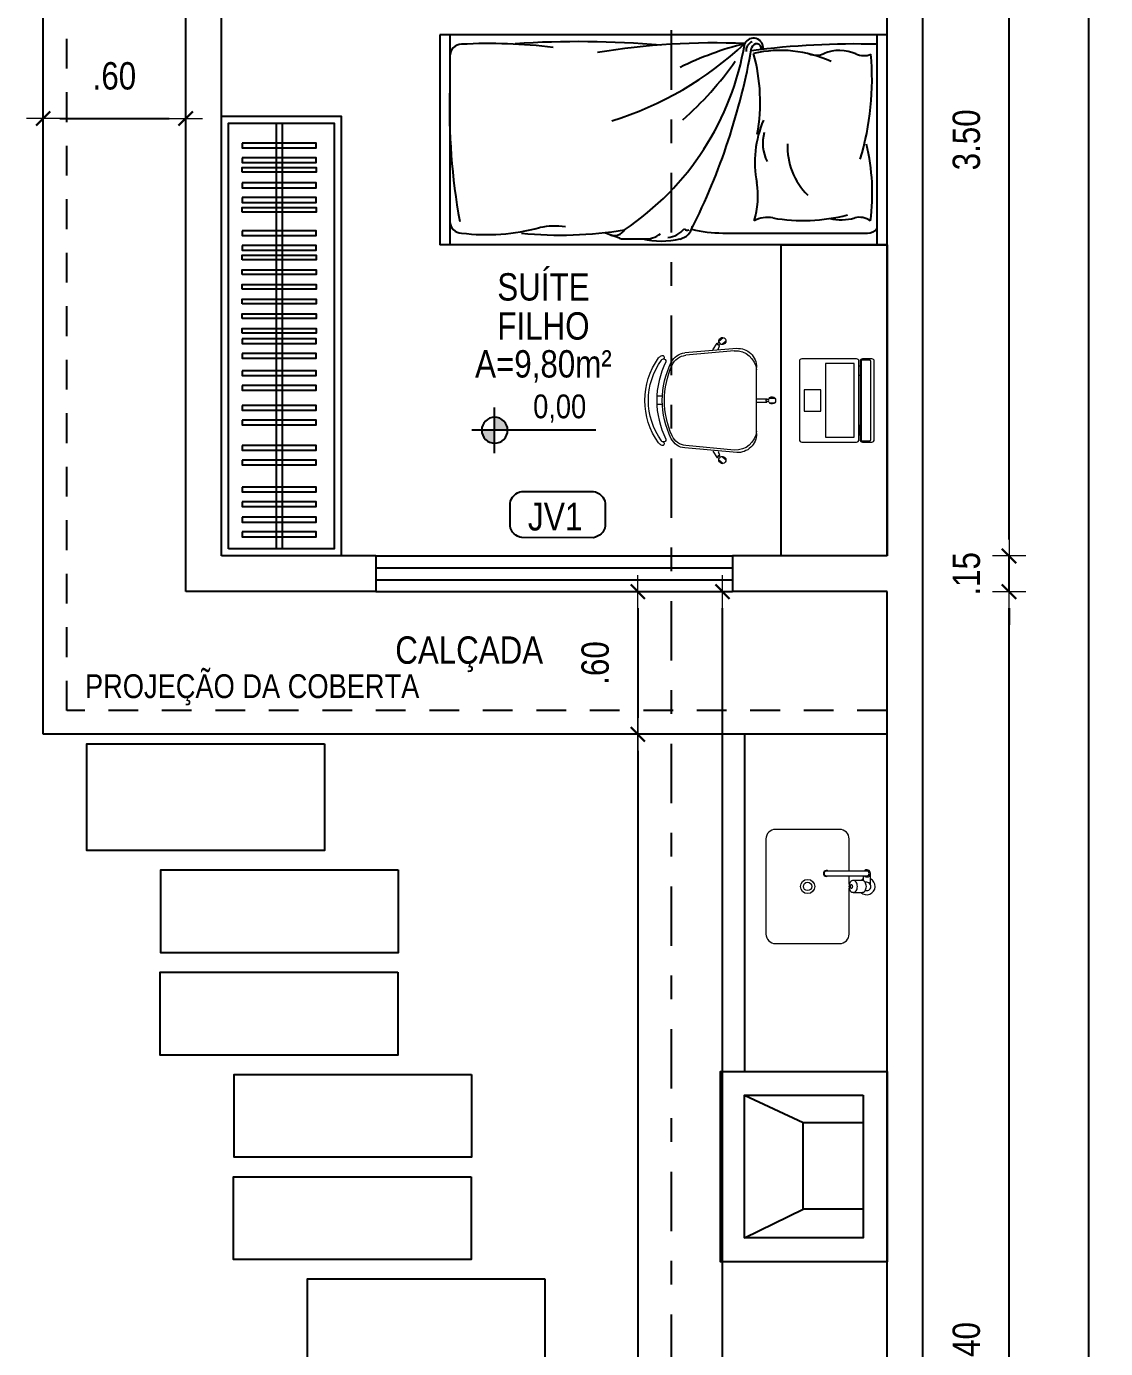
# Model space of a CAD drawing. Extents: x -415 to -176, y -135 to 749.
# Drawn here: x -393.63 to -389.09, y 723.9 to 729.46 of the extents above; entities that cross this region are included whole.
import ezdxf
from ezdxf.enums import TextEntityAlignment as Align

# ---------------------------------------------------------------- set-up
doc = ezdxf.new("R2010")
doc.units = 0
doc.header["$MEASUREMENT"] = 0
doc.header["$PDSIZE"] = -5
for name, pattern in [('CONTINU', [0]), ('DASHDOT2', [0.5, 0.25, -0.125, 0, -0.125]), ('HIDDEN2', [0.1875, 0.125, -0.0625])]:
    doc.linetypes.add(name, pattern=pattern)
doc.layers.get('0').update_dxf_attribs({"linetype": 'CONTINUOUS'})
doc.layers.get('Defpoints').update_dxf_attribs({"linetype": 'CONTINUOUS'})
for name, color, linetype in [('003', 3, 'CONTINUOUS'), ('AR-ALV', 5, 'CONTINUOUS'), ('ARREDI_attrezzature', 175, 'CONTINUOUS'), ('COTA', 7, 'CONTINUOUS'), ('DIVERSOS', 1, 'CONTINUOUS'), ('E-txt-g', 3, 'CONTINUOUS'), ('Layer1', 7, 'CONTINUOUS'), ('LAYER7', 4, 'CONTINUOUS'), ('TEXTO3', 4, 'CONTINUOUS')]:
    doc.layers.add(name, color=color, linetype=linetype)
for name, color, linetype, lineweight in [('E-Lay-9', 9, 'CONTINUOUS', 9), ('E-Pen-C', 4, 'CONTINUOUS', 15), ('E-Pen-G', 3, 'CONTINUOUS', 30), ('E-Txt-W', 7, 'CONTINUOUS', 20)]:
    doc.layers.add(name, color=color, linetype=linetype, lineweight=lineweight)
doc.styles.add('F2', font='swissc.ttf')
doc.styles.add('REG60', font='romans.shx', dxfattribs={"width": 0.8, "height": 0.15})
doc.styles.add('REG80', font='romans.shx', dxfattribs={"width": 0.8, "height": 0.2})
doc.dimstyles.new('DIMENSION-1', dxfattribs={"dimtxt": 0.11, "dimasz": 0.07, "dimexe": 1, "dimexo": 0, "dimgap": 0.12, "dimtad": 1, "dimzin": 7, "dimdsep": 46, "dimtxsty": 'F2', "dimblk1": 'TRACO', "dimblk2": 'TRACO', "dimsah": 1, "dimcen": 1, "dimse1": 1, "dimse2": 1, "dimclrd": 256, "dimclre": 256, "dimclrt": 6, "dimadec": 0, "dimazin": 0, "dimtfac": 1, "dimtix": 1, "dimtmove": 2, "dimatfit": 3, "dimldrblk": 'TRACO', "dimfxl": 1, "dimtolj": 1, "dimtzin": 0, "dimarcsym": 0})

# ---------------------------------------------------------------- blocks, each defined once
blk = doc.blocks.new('TRACO')
at = {"layer": 'E-Pen-C'}
for p, q in [((0, 1), (0, -1)), ((-1, 0), (1, 0))]:
    blk.add_line(p, q, dxfattribs=at)
at = {"layer": 'E-Pen-G'}
blk.add_line((-0.424, -0.424), (0.424, 0.424), dxfattribs=at)
blk = doc.blocks.new('*D285')
at = {"color": 4, "lineweight": -2}
blk.add_line((-389.498, 720.7571), (-389.498, 727.0171), dxfattribs=at)
at = {"layer": 'Defpoints', "color": 0, "linetype": 'Continuous'}
for p in [(-390.0112, 727.0871), (-389.498, 727.0871), (-390.0112, 720.6871)]:
    blk.add_point(p, dxfattribs=at)
at = {"color": 4, "linetype": 'Continuous', "lineweight": -2, "xscale": 0.07, "yscale": 0.07, "zscale": 0.07}
for p, rotation in [((-389.498, 727.0871), 90), ((-389.498, 720.6871), 270)]:
    blk.add_blockref('TRACO', p, dxfattribs=dict(at, rotation=rotation))
at = {"color": 4, "linetype": 'Continuous', "insert": (-389.6771, 723.8871), "char_height": 0.115, "attachment_point": 5, "rotation": 90, "style": 'F2'}
blk.add_mtext('\\A1;6.40', dxfattribs=at)
blk = doc.blocks.new('*D286')
at = {"color": 4, "lineweight": -2}
for p, q in [((-389.498, 727.3071), (-389.498, 727.3771)), ((-389.498, 727.0871), (-389.498, 727.2371)), ((-389.498, 727.0171), (-389.498, 726.9471))]:
    blk.add_line(p, q, dxfattribs=at)
at = {"layer": 'Defpoints', "color": 0, "linetype": 'Continuous'}
for p in [(-390.0112, 727.2371), (-389.498, 727.2371), (-390.0112, 727.0871)]:
    blk.add_point(p, dxfattribs=at)
at = {"color": 4, "linetype": 'Continuous', "lineweight": -2, "xscale": 0.07, "yscale": 0.07, "zscale": 0.07}
for p, rotation in [((-389.498, 727.2371), 270), ((-389.498, 727.0871), 90)]:
    blk.add_blockref('TRACO', p, dxfattribs=dict(at, rotation=rotation))
at = {"color": 4, "linetype": 'Continuous', "insert": (-389.6771, 727.1621), "char_height": 0.115, "attachment_point": 5, "rotation": 90, "style": 'F2'}
blk.add_mtext('\\A1;.15', dxfattribs=at)
blk = doc.blocks.new('*D287')
at = {"color": 4, "lineweight": -2}
blk.add_line((-389.498, 727.3071), (-389.498, 730.6671), dxfattribs=at)
at = {"layer": 'Defpoints', "color": 0, "linetype": 'Continuous'}
for p in [(-390.0112, 730.7371), (-389.498, 730.7371), (-390.0112, 727.2371)]:
    blk.add_point(p, dxfattribs=at)
at = {"color": 4, "linetype": 'Continuous', "lineweight": -2, "xscale": 0.07, "yscale": 0.07, "zscale": 0.07}
for p, rotation in [((-389.498, 730.7371), 90), ((-389.498, 727.2371), 270)]:
    blk.add_blockref('TRACO', p, dxfattribs=dict(at, rotation=rotation))
at = {"color": 4, "linetype": 'Continuous', "insert": (-389.677, 728.9871), "char_height": 0.115, "attachment_point": 5, "rotation": 90, "style": 'F2'}
blk.add_mtext('\\A1;3.50', dxfattribs=at)
blk = doc.blocks.new('*D303')
at = {"color": 4, "lineweight": -2}
blk.add_line((-389.162, 720.2571), (-389.162, 745.1171), dxfattribs=at)
at = {"layer": 'Defpoints', "color": 0, "linetype": 'Continuous'}
for p in [(-389.8612, 745.1871), (-389.162, 745.1871), (-389.8612, 720.1871)]:
    blk.add_point(p, dxfattribs=at)
at = {"color": 4, "linetype": 'Continuous', "lineweight": -2, "xscale": 0.07, "yscale": 0.07, "zscale": 0.07}
for p, rotation in [((-389.162, 745.1871), 90), ((-389.162, 720.1871), 270)]:
    blk.add_blockref('TRACO', p, dxfattribs=dict(at, rotation=rotation))
at = {"color": 4, "linetype": 'Continuous', "insert": (-389.3411, 732.6871), "char_height": 0.115, "attachment_point": 5, "rotation": 90, "style": 'F2'}
blk.add_mtext('\\A1;25.00', dxfattribs=at)
blk = doc.blocks.new('Cadeira')
at = {"layer": 'E-Lay-9', "color": 8}
for p, q in [((-0.0093, 0.0535), (-0.0093, 0.0769)), ((0.0096, 0.0535), (0.0096, 0.0769)), ((-0.1393, 0), (0.1393, 0)), ((-0.0075, 0), (-0.0075, 0.0425)), ((-0.0075, 0.0425), (-0.0056, 0.0425)), ((0.0056, 0.0425), (0.0075, 0.0425)), ((0.0075, 0), (0.0075, 0.0425)), ((-0.2192, -0.0836), (-0.1996, -0.3023)), ((-0.2087, -0.0936), (-0.1898, -0.2982)), ((0.2087, -0.0936), (0.1898, -0.2982)), ((0.2192, -0.0836), (0.1996, -0.3023)), ((-0.25, -0.1588), (-0.265, -0.1409)), ((-0.2355, -0.1467), (-0.2505, -0.1288)), ((-0.2398, -0.1647), (-0.2413, -0.1659)), ((-0.2133, -0.1847), (-0.2413, -0.1659)), ((-0.2298, -0.1563), (-0.2313, -0.1575)), ((-0.2144, -0.1618), (-0.2298, -0.1563)), ((0.2133, -0.1847), (0.2413, -0.1659)), ((0.2144, -0.1618), (0.2298, -0.1563)), ((0.2298, -0.1563), (0.2313, -0.1575)), ((0.2355, -0.1467), (0.2505, -0.1288)), ((0.2398, -0.1647), (0.2413, -0.1659)), ((0.25, -0.1588), (0.265, -0.1409)), ((-0.0175, -0.3961), (-0.0175, -0.4196)), ((0.0175, -0.3961), (0.0175, -0.4196))]:
    blk.add_line(p, q, dxfattribs=at)
blk.add_lwpolyline([(0.1631, -0.3812, -0.237888), (-0.1631, -0.3812, 0.605717), (-0.1738, -0.3953, 0.122717), (-0.17, -0.4, 0.323529), (0.17, -0.4, 0.122717), (0.1738, -0.3953, 0.605717)], format="xyb", close=True, dxfattribs=at)
for centre in [(0, 0.0466), (-0.2382, -0.1579), (0.2382, -0.1579)]:
    blk.add_circle(centre, 0.005, dxfattribs=at)
for centre, radius, start, end in [((0.0001, 0.0652), 0.015, 281.6334, 257.4537), ((-0.1393, -0.08), 0.08, 90, 182.5692), ((0, 0.0475), 0.0075, 221.8103, 318.1897), ((0.1393, -0.08), 0.08, 357.4308, 90), ((-0.1202, -0.0886), 0.0887, 95.5925, 183.2522), ((0.1202, -0.0886), 0.0887, 356.7478, 84.4075), ((-0.2502, -0.1438), 0.015, 322.5463, 298.3666), ((-0.2388, -0.1573), 0.0075, 261.8103, 358.1897), ((0.2388, -0.1573), 0.0075, 181.8103, 278.1897), ((0.2502, -0.1438), 0.015, 241.6334, 217.4537), ((-0.1299, -0.296), 0.07, 185.1212, 243.6047), ((-0.1201, -0.2918), 0.07, 185.2999, 245.7361), ((0.1201, -0.2918), 0.07, 294.2639, 354.7001), ((0.1299, -0.296), 0.07, 296.3953, 354.8788), ((-0.1819, -0.3961), 0.00782, 29.8109, 225.3255), ((0, -0.0343), 0.3622, 243.6047, 296.3953), ((0, -0.0254), 0.3622, 245.7361, 294.2639), ((0.1819, -0.3961), 0.00782, 314.6745, 150.1891), ((-0.1625, -0.39), 0.0275, 205.1455, 233.4571), ((0, -0.1648), 0.3052, 234.1238, 305.8762), ((-0.1625, -0.39), 0.0125, 205.1455, 233.1301), ((0.1625, -0.39), 0.0275, 306.5429, 334.8545)]:
    blk.add_arc(centre, radius, start, end, dxfattribs=at)
blk = doc.blocks.new('Notebook')
at = {"layer": 'E-Lay-9', "color": 8}
for p, q in [((-0.175, 0.305), (-0.175, 0.3)), ((-0.175, 0.3), (-0.175, 0.265)), ((0.165, 0.315), (-0.165, 0.315)), ((0.175, 0.3), (0.175, 0.305)), ((0.175, 0.265), (0.175, 0.3)), ((-0.165, 0.255), (0.165, 0.255))]:
    blk.add_line(p, q, dxfattribs=at)
for points in [[(-0.165, 0.26), (0.165, 0.26, 0.414214), (0.17, 0.265), (0.17, 0.295, 0.414214), (0.165, 0.3), (-0.165, 0.3, 0.414214), (-0.17, 0.295), (-0.17, 0.265, 0.414214)], [(-0.165, 0), (0.165, 0, 0.414214), (0.175, 0.01), (0.175, 0.24, 0.414214), (0.165, 0.25), (-0.165, 0.25, 0.414214), (-0.175, 0.24), (-0.175, 0.01, 0.414214)]]:
    blk.add_lwpolyline(points, format="xyb", close=True, dxfattribs=at)
for points in [[(-0.155, 0.11), (0.155, 0.11), (0.155, 0.23), (-0.155, 0.23)], [(-0.105, 0.25), (-0.145, 0.25), (-0.145, 0.255), (-0.105, 0.255)], [(0.105, 0.25), (0.145, 0.25), (0.145, 0.255), (0.105, 0.255)], [(-0.045, 0.02), (0.045, 0.02), (0.045, 0.09), (-0.045, 0.09)]]:
    blk.add_lwpolyline(points, close=True, dxfattribs=at)
for centre, start, end in [((-0.165, 0.305), 90, 180), ((0.165, 0.305), 0, 90), ((-0.165, 0.265), 180, 270), ((0.165, 0.265), 270, 360)]:
    blk.add_arc(centre, 0.01, start, end, dxfattribs=at)
blk = doc.blocks.new('TXT-AMB75')
at = {"layer": 'E-txt-g', "style": 'REG80', "width": 0.8, "flags": 8}
blk.add_attdef('TXT', text='', height=0.2, dxfattribs=at).set_placement((0.0055, 0.2964), align=Align.CENTER)
at = {"layer": 'E-Txt-W', "style": 'REG60', "width": 0.8, "flags": 8}
blk.add_attdef('TXT', text='', height=0.15, dxfattribs=at).set_placement((0.0055, 0.0271), align=Align.CENTER)
blk = doc.blocks.new('NIVEL')
at = {"layer": 'DIVERSOS'}
h = blk.add_hatch(color=7, dxfattribs=at)
h.paths.add_polyline_path([(0, 0.137, 0.414214), (-0.137, 0), (0, 0)])
h.paths.add_polyline_path([(0, 0), (0, -0.137, 0.414214), (0.137, 0)])
at = {"layer": 'DIVERSOS', "color": 7}
for p, q in [((0, 0.242), (0, -0.242)), ((1.067, 0), (-0.242, 0))]:
    blk.add_line(p, q, dxfattribs=at)
blk.add_circle((0, 0), 0.137, dxfattribs=at)
blk = doc.blocks.new('Cuba coz')
at = {"color": 8}
blk.add_line((7.5, -4.5), (7.5, -2.41), dxfattribs=at)
for points in [[(13.41, -6.5), (13.41, -20, 0.414214), (17.41, -24), (44.41, -24, 0.414214), (48.41, -20), (48.41, 20, 0.414214), (44.41, 24), (17.41, 24, 0.414214), (13.41, 20), (13.41, 0.74)], [(6.7, 1.75), (6, 1.75, 0.546464), (4.41, -0.73, -0.10784), (4.5, -1.15), (4.5, -5.5)], [(11.72, 2.5), (7.96, 2.5, 0.133256), (7.32, 2.33, 0.106756), (6.71, 1.77, 0.082828), (6.34, 0.99, 0.071352), (6.19, 0, 0.071352), (6.34, -0.99, 0.082828), (6.71, -1.77, 0.106756), (7.32, -2.33, 0.133256), (7.96, -2.5), (11.72, -2.5)], [(4.41, -0.73, 0.293273), (6, -1.75), (6.7, -1.75)], [(13.41, -1), (13.41, -4.5, 0.414214)]]:
    blk.add_lwpolyline(points, format="xyb", dxfattribs=at)
for points in [[(11.72, -2.5, 0.133256), (12.36, -2.33, 0.106756), (12.97, -1.77, 0.082828), (13.35, -0.99, 0.071352), (13.49, 0, 0.071352), (13.35, 0.99, 0.082828), (12.97, 1.77, 0.106756), (12.36, 2.33, 0.133256), (11.72, 2.5, 0.133256), (11.08, 2.33, 0.106756), (10.47, 1.77, 0.082828), (10.1, 0.99, 0.071352), (9.95, 0, 0.071352), (10.1, -0.99, 0.082828), (10.47, -1.77, 0.106756), (11.08, -2.33, 0.133256)], [(12.47, 0.75, 0.133256), (12.28, 0.7, 0.106756), (12.1, 0.53, 0.082828), (11.98, 0.3, 0.071352), (11.94, 0, 0.071352), (11.98, -0.3, 0.082828), (12.1, -0.53, 0.106756), (12.28, -0.7, 0.133256), (12.47, -0.75, 0.133256), (12.66, -0.7, 0.106756), (12.85, -0.53, 0.082828), (12.96, -0.3, 0.071352), (13, 0, 0.071352), (12.96, 0.3, 0.082828), (12.85, 0.53, 0.106756), (12.66, 0.7, 0.133256)], [(6, -6.5), (23, -6.5, 1), (23, -4.5), (6, -4.5, 1)]]:
    blk.add_lwpolyline(points, format="xyb", close=True, dxfattribs=at)
for radius in [3, 1.75]:
    blk.add_circle((30.91, 0), radius, dxfattribs=at)
for centre, radius, start, end in [((6, 0), 3.5, 45.5847, 244.6231), ((6, -5.5), 1.5, 41.8103, 318.1897), ((6, 0), 3.5, 295.3769, 314.4153), ((23, -5.5), 1.25, 233.1301, 126.8699)]:
    blk.add_arc(centre, radius, start, end, dxfattribs=at)
blk = doc.blocks.new('*D354')
at = {"color": 4, "lineweight": -2}
blk.add_line((-393.4912, 729.0766), (-393.0312, 729.0766), dxfattribs=at)
at = {"layer": 'Defpoints', "color": 0, "linetype": 'Continuous'}
for p in [(-393.5612, 729.5445), (-392.9612, 729.4745), (-392.9612, 729.0766)]:
    blk.add_point(p, dxfattribs=at)
at = {"color": 4, "linetype": 'Continuous', "lineweight": -2, "xscale": 0.07, "yscale": 0.07, "zscale": 0.07, "rotation": 180}
blk.add_blockref('TRACO', (-393.5612, 729.0766), dxfattribs=at)
at = {"color": 4, "linetype": 'Continuous', "lineweight": -2, "xscale": 0.07, "yscale": 0.07, "zscale": 0.07}
blk.add_blockref('TRACO', (-392.9612, 729.0766), dxfattribs=at)
at = {"color": 4, "linetype": 'Continuous', "insert": (-393.2612, 729.2556), "char_height": 0.115, "attachment_point": 5, "style": 'F2'}
blk.add_mtext('\\A1;.60', dxfattribs=at)
blk = doc.blocks.new('*D356')
at = {"color": 4, "lineweight": -2}
blk.add_line((-391.0593, 727.0171), (-391.0593, 726.5571), dxfattribs=at)
at = {"layer": 'Defpoints', "color": 0, "linetype": 'Continuous'}
for p in [(-390.0112, 727.0871), (-391.0593, 726.4871), (-390.0112, 726.4871)]:
    blk.add_point(p, dxfattribs=at)
at = {"color": 4, "linetype": 'Continuous', "lineweight": -2, "xscale": 0.07, "yscale": 0.07, "zscale": 0.07}
for p, rotation in [((-391.0593, 727.0871), 90), ((-391.0593, 726.4871), 270)]:
    blk.add_blockref('TRACO', p, dxfattribs=dict(at, rotation=rotation))
at = {"color": 4, "linetype": 'Continuous', "insert": (-391.2383, 726.7871), "char_height": 0.115, "attachment_point": 5, "rotation": 90, "style": 'F2'}
blk.add_mtext('\\A1;.60', dxfattribs=at)
blk = doc.blocks.new('*D357')
at = {"color": 4, "lineweight": -2}
blk.add_line((-391.0593, 726.4171), (-391.0593, 720.7571), dxfattribs=at)
at = {"layer": 'Defpoints', "color": 0, "linetype": 'Continuous'}
for p in [(-390.0112, 726.4871), (-391.0593, 720.6871), (-390.0112, 720.6871)]:
    blk.add_point(p, dxfattribs=at)
at = {"color": 4, "linetype": 'Continuous', "lineweight": -2, "xscale": 0.07, "yscale": 0.07, "zscale": 0.07}
for p, rotation in [((-391.0593, 726.4871), 90), ((-391.0593, 720.6871), 270)]:
    blk.add_blockref('TRACO', p, dxfattribs=dict(at, rotation=rotation))
at = {"color": 4, "linetype": 'Continuous', "insert": (-391.2383, 723.5871), "char_height": 0.115, "attachment_point": 5, "rotation": 90, "style": 'F2'}
blk.add_mtext('\\A1;5.80', dxfattribs=at)
blk = doc.blocks.new('*D509')
at = {"color": 4, "lineweight": -2}
blk.add_line((-390.7031, 720.2571), (-390.7031, 727.0171), dxfattribs=at)
at = {"layer": 'Defpoints', "color": 0, "linetype": 'Continuous'}
for p in [(-390.7031, 727.0871), (-390.6612, 727.0871), (-391.0612, 720.1871)]:
    blk.add_point(p, dxfattribs=at)
at = {"color": 4, "linetype": 'Continuous', "lineweight": -2, "xscale": 0.07, "yscale": 0.07, "zscale": 0.07}
for p, rotation in [((-390.7031, 727.0871), 90), ((-390.7031, 720.1871), 270)]:
    blk.add_blockref('TRACO', p, dxfattribs=dict(at, rotation=rotation))
at = {"color": 4, "linetype": 'Continuous', "insert": (-390.8821, 723.6371), "char_height": 0.115, "attachment_point": 5, "rotation": 90, "style": 'F2'}
blk.add_mtext('\\A1;6.90', dxfattribs=at)

msp = doc.modelspace()

# ---------------------------------------------------------------- linework, layer by layer
at = {"color": 8}
for p, q in [((-392.5796, 727.2671), (-392.5796, 729.0573)), ((-392.5546, 727.2671), (-392.5546, 729.0573))]:
    msp.add_line(p, q, dxfattribs=at)
at = {"color": 8, "linetype": 'Continuous'}
for p, q in [((-390.6112, 724.969), (-390.3645, 724.8552)), ((-390.6112, 724.369), (-390.3645, 724.4898))]:
    msp.add_line(p, q, dxfattribs=at)
at = {"color": 8}
for points in [[(-392.8112, 727.2371), (-392.8112, 729.0873), (-392.3073, 729.0873), (-392.3073, 727.2371)], [(-392.7812, 727.2671), (-392.7812, 729.0573), (-392.3373, 729.0573), (-392.3373, 727.2671)], [(-392.7237, 728.9732), (-392.7237, 728.9532), (-392.4118, 728.9532), (-392.4118, 728.9732)], [(-392.7237, 728.9117), (-392.7237, 728.8917), (-392.4118, 728.8917), (-392.4118, 728.9117)], [(-392.7237, 728.8507), (-392.7237, 728.8707), (-392.4118, 728.8707), (-392.4118, 728.8507)]]:
    msp.add_lwpolyline(points, close=True, dxfattribs=at)
msp.add_lwpolyline([(-390.456, 727.2371), (-390.456, 728.5457), (-390.0112, 728.5457), (-390.0112, 727.2371)], dxfattribs=at)
at = {"color": 8, "linetype": 'CONTINU'}
msp.add_lwpolyline([(-390.6112, 726.4871), (-390.6112, 725.069), (-390.0112, 725.069), (-390.0112, 726.4871)], close=True, dxfattribs=at)
at = {"color": 8, "linetype": 'Continuous'}
for points in [[(-390.0112, 725.069), (-390.0112, 724.269), (-390.7112, 724.269), (-390.7112, 725.069)], [(-390.1112, 724.969), (-390.1112, 724.369), (-390.6112, 724.369), (-390.6112, 724.969)], [(-390.1112, 724.8552), (-390.1112, 724.4898), (-390.3645, 724.4898), (-390.3645, 724.8552)]]:
    msp.add_lwpolyline(points, close=True, dxfattribs=at)
at = {"layer": '003', "color": 8, "ltscale": 0.5}
for points in [[(-392.7237, 728.8058), (-392.7237, 728.7858), (-392.4118, 728.7858), (-392.4118, 728.8058)], [(-392.7237, 728.7443), (-392.7237, 728.7243), (-392.4118, 728.7243), (-392.4118, 728.7443)], [(-392.7237, 728.6833), (-392.7237, 728.7033), (-392.4118, 728.7033), (-392.4118, 728.6833)], [(-392.7237, 728.6049), (-392.7237, 728.5849), (-392.4118, 728.5849), (-392.4118, 728.6049)], [(-392.7237, 728.5434), (-392.7237, 728.5234), (-392.4118, 728.5234), (-392.4118, 728.5434)], [(-392.7237, 728.4824), (-392.7237, 728.5024), (-392.4118, 728.5024), (-392.4118, 728.4824)], [(-392.7237, 728.4208), (-392.7237, 728.4408), (-392.4118, 728.4408), (-392.4118, 728.4208)], [(-392.7237, 728.3592), (-392.7237, 728.3792), (-392.4118, 728.3792), (-392.4118, 728.3592)], [(-392.7237, 728.2977), (-392.7237, 728.3177), (-392.4118, 728.3177), (-392.4118, 728.2977)], [(-392.7237, 728.2361), (-392.7237, 728.2561), (-392.4118, 728.2561), (-392.4118, 728.2361)], [(-392.7237, 728.1745), (-392.7237, 728.1945), (-392.4118, 728.1945), (-392.4118, 728.1745)], [(-392.7237, 728.1502), (-392.7237, 728.1302), (-392.4118, 728.1302), (-392.4118, 728.1502)], [(-392.7237, 728.0886), (-392.7237, 728.0686), (-392.4118, 728.0686), (-392.4118, 728.0886)], [(-392.7237, 728.0155), (-392.7237, 727.9955), (-392.4118, 727.9955), (-392.4118, 728.0155)], [(-392.7237, 727.954), (-392.7237, 727.934), (-392.4118, 727.934), (-392.4118, 727.954)], [(-392.7237, 727.8698), (-392.7237, 727.8498), (-392.4118, 727.8498), (-392.4118, 727.8698)], [(-392.7237, 727.8082), (-392.7237, 727.7882), (-392.4118, 727.7882), (-392.4118, 727.8082)], [(-392.7237, 727.7018), (-392.7237, 727.6818), (-392.4118, 727.6818), (-392.4118, 727.7018)], [(-392.7237, 727.6402), (-392.7237, 727.6202), (-392.4118, 727.6202), (-392.4118, 727.6402)], [(-392.7237, 727.5265), (-392.7237, 727.5065), (-392.4118, 727.5065), (-392.4118, 727.5265)], [(-392.7237, 727.4649), (-392.7237, 727.4449), (-392.4118, 727.4449), (-392.4118, 727.4649)], [(-392.7237, 727.3999), (-392.7237, 727.3799), (-392.4118, 727.3799), (-392.4118, 727.3999)], [(-392.7237, 727.3383), (-392.7237, 727.3183), (-392.4118, 727.3183), (-392.4118, 727.3383)]]:
    msp.add_lwpolyline(points, close=True, dxfattribs=at)
at = {"layer": 'AR-ALV', "color": 8, "linetype": 'Continuous'}
for points in [[(-392.3781, 726.4467), (-392.3781, 725.9984), (-393.3771, 725.9984), (-393.3771, 726.4467)], [(-392.0672, 725.9167), (-392.0672, 725.5684), (-393.0662, 725.5684), (-393.0662, 725.9167)], [(-392.0696, 725.4866), (-392.0696, 725.1383), (-393.0686, 725.1383), (-393.0686, 725.4866)], [(-391.7587, 725.0566), (-391.7587, 724.7083), (-392.7577, 724.7083), (-392.7577, 725.0566)], [(-391.761, 724.6266), (-391.761, 724.2782), (-392.7601, 724.2782), (-392.7601, 724.6266)], [(-391.4501, 724.1965), (-391.4501, 723.8482), (-392.4492, 723.8482), (-392.4492, 724.1965)]]:
    msp.add_lwpolyline(points, close=True, dxfattribs=at)
at = {"layer": 'ARREDI_attrezzature', "color": 8}
for p, q in [((-391.8927, 729.4285), (-391.8927, 728.5457)), ((-390.0112, 729.4285), (-391.8927, 729.4285)), ((-391.8502, 729.4285), (-391.8502, 728.5457)), ((-390.0537, 729.4285), (-390.0537, 728.5457)), ((-390.0112, 728.5457), (-390.0112, 729.4285)), ((-391.1365, 728.5735), (-391.1952, 728.5951)), ((-391.1194, 728.5704), (-391.0224, 728.5704)), ((-390.7016, 728.5951), (-390.0932, 728.5951)), ((-390.0112, 728.5457), (-391.8927, 728.5457))]:
    msp.add_line(p, q, dxfattribs=at)
for centre, radius, start, end in [((-391.8008, 729.3396), 0.0494, 90, 180), ((-391.6826, 727.2182), 2.174, 82.9481, 93.1174), ((-391.3134, 725.44), 3.9602, 84.9255, 93.8008), ((-390.7394, 726.4324), 2.9624, 87.4941, 99.5094), ((-391.5966, 730.4469), 1.4446, 287.2387, 313.0858), ((-391.7655, 729.5837), 1.1714, 303.6929, 350.5732), ((-390.2731, 728.0599), 1.3739, 104.1894, 116.3096), ((-390.5731, 729.3739), 0.0409, 351.6091, 153.9382), ((-390.5633, 729.362), 0.0409, 112.6052, 184.4989), ((-390.148, 726.0738), 3.3165, 88.3703, 97.5322), ((-390.5606, 729.3702), 0.0206, 351.2915, 168.1256), ((-393.3032, 729.8517), 2.7639, 333.3271, 350.0569), ((-390.459, 728.8591), 0.5042, 65.118, 102.9862), ((-391.3093, 729.1468), 0.7645, 349.7638, 15.4497), ((-390.309, 729.4282), 0.0848, 249.0161, 292.8808), ((-390.2111, 729.1961), 0.167, 65.7877, 112.8808), ((-390.1092, 729.4227), 0.0814, 245.7877, 291.7124), ((-391.2366, 729.2418), 1.1623, 343.2017, 5.199), ((-391.8141, 730.1371), 1.4238, 311.512, 324.8728), ((-389.24, 729.1169), 2.6116, 178.1405, 190.4224), ((-390.1212, 728.8933), 0.446, 156.6878, 191.1217), ((-390.3675, 728.9731), 0.1667, 164.1407, 207.6985), ((-390.1392, 728.9601), 0.291, 177.8295, 225.0098), ((-390.9562, 728.7618), 0.8832, 352.5099, 13.5732), ((-390.8987, 728.7511), 0.3445, 342.3598, 9.3926), ((-390.5129, 728.5336), 0.1269, 80.3711, 116.9649), ((-390.3648, 729.4063), 0.7583, 260.3711, 284.26), ((-390.1265, 728.5825), 0.0789, 54.3788, 105.1988), ((-391.8008, 728.6446), 0.0494, 180, 270), ((-391.6948, 729.4429), 0.8543, 262.8693, 285.1081), ((-391.3841, 730.2123), 1.6256, 264.178, 279.5071), ((-391.4073, 728.2949), 0.3296, 82.4747, 101.3425), ((-391.1582, 728.6342), 0.0494, 249.7541, 329.4872), ((-390.9414, 728.6767), 0.1001, 274.6849, 320.5984), ((-390.8973, 728.6376), 0.0692, 282.8827, 348.3869), ((-390.8512, 728.6234), 0.0164, 218.531, 300.6976), ((-390.6932, 729.223), 0.6279, 257.089, 269.2313), ((-390.2044, 728.8694), 0.2183, 257.312, 285.1988), ((-390.0932, 728.6446), 0.0494, 270, 323.1301), ((-391.1194, 728.6199), 0.0494, 249.7541, 270), ((-391.1194, 728.6199), 0.0494, 249.7541, 270), ((-390.9602, 728.9126), 0.3512, 256.9286, 282.8827), ((-391.0287, 728.6768), 0.1065, 266.6017, 307.7302)]:
    msp.add_arc(centre, radius, start, end, dxfattribs=at)
at = {"layer": 'COTA', "color": 8, "linetype": 'Continuous'}
msp.add_line((-390.6112, 726.4871), (-390.6112, 725.069), dxfattribs=at)
at = {"layer": 'COTA', "color": 4, "linetype": 'Continuous'}
msp.add_lwpolyline([(-391.1966, 727.364, -0.331371), (-391.2466, 727.314), (-391.5469, 727.3143, -0.332506), (-391.5969, 727.364), (-391.5969, 727.4587, -0.330378), (-391.5469, 727.509), (-391.2466, 727.5087, -0.331371), (-391.1966, 727.4587)], format="xyb", close=True, dxfattribs=at)
at = {"layer": 'TEXTO3', "color": 2, "linetype": 'DASHDOT2'}
msp.add_line((-390.9182, 711.7978), (-390.9182, 746.5191), dxfattribs=at)
at = {"layer": 'TEXTO3', "color": 5}
for p, q in [((-389.8612, 720.1871), (-389.8612, 745.1871)), ((-392.9612, 727.0871), (-392.9612, 730.7371)), ((-392.8112, 727.2371), (-392.8112, 730.7371)), ((-390.0112, 727.2371), (-390.0112, 730.7371)), ((-392.1612, 727.2371), (-392.8112, 727.2371)), ((-392.1612, 727.2371), (-392.1612, 727.0871)), ((-390.0112, 727.2371), (-390.6612, 727.2371)), ((-390.6612, 727.2371), (-390.6612, 727.0871)), ((-392.1612, 727.0871), (-392.9612, 727.0871)), ((-390.0112, 727.0871), (-390.6612, 727.0871)), ((-390.0112, 720.6871), (-390.0112, 727.0871))]:
    msp.add_line(p, q, dxfattribs=at)
at = {"layer": 'TEXTO3', "color": 8, "linetype": 'HIDDEN2'}
for p, q in [((-393.4612, 726.5871), (-393.4612, 730.2371)), ((-390.0112, 726.5871), (-393.4612, 726.5871))]:
    msp.add_line(p, q, dxfattribs=at)
at = {"layer": 'TEXTO3', "color": 8}
for p, q in [((-393.5612, 726.4871), (-393.5612, 730.1371)), ((-392.1612, 727.2371), (-390.6612, 727.2371)), ((-392.1612, 727.0871), (-390.6612, 727.0871)), ((-390.0112, 726.4871), (-393.5612, 726.4871))]:
    msp.add_line(p, q, dxfattribs=at)
at = {"layer": 'TEXTO3', "color": 7}
for p, q in [((-392.1612, 727.1871), (-390.6612, 727.1871)), ((-392.1612, 727.1371), (-390.6612, 727.1371))]:
    msp.add_line(p, q, dxfattribs=at)

# ---------------------------------------------------------------- block references
ref = msp.add_blockref('TXT-AMB75', (-391.4604, 728.0953), dxfattribs=dict(xscale=0.7290000000000001, yscale=0.7290000000000001, zscale=0.7290000000000001))
ref.add_attrib('TXT', 'SUÍTE', dxfattribs={"layer": 'E-txt-g', "color": 2, "height": 0.115, "style": 'F2'}).set_placement((-391.4565, 728.3114), align=Align.CENTER)
ref = msp.add_blockref('TXT-AMB75', (-391.4604, 727.931), dxfattribs=dict(xscale=0.7290000000000001, yscale=0.7290000000000001, zscale=0.7290000000000001))
ref.add_attrib('TXT', 'FILHO', dxfattribs={"layer": 'E-txt-g', "color": 2, "height": 0.115, "style": 'F2'}).set_placement((-391.4565, 728.1471), align=Align.CENTER)
ref.add_attrib('TXT', 'A=9,80m²', dxfattribs={"layer": 'E-Txt-W', "height": 0.115, "style": 'F2'}).set_placement((-391.4565, 727.9877), align=Align.CENTER)
at = {"color": 8, "rotation": 270}
msp.add_blockref('Notebook', (-390.3797, 727.8912, 3.2859), dxfattribs=at)
ref = msp.add_blockref('TXT-AMB75', (-391.7727, 726.5678), dxfattribs=dict(xscale=0.7290000000000001, yscale=0.7290000000000001, zscale=0.7290000000000001))
ref.add_attrib('TXT', 'CALÇADA', dxfattribs={"layer": 'E-txt-g', "color": 2, "height": 0.115, "style": 'F2'}).set_placement((-391.7687, 726.7839), align=Align.CENTER)
at = {"layer": 'E-Lay-9', "color": 8, "xscale": -1, "rotation": 270}
msp.add_blockref('Cadeira', (-390.5599, 727.8912, 3.2859), dxfattribs=at)
at = {"layer": 'E-Lay-9', "color": 8, "xscale": 0.01000000000021828, "yscale": 0.01000000000021828, "zscale": 0.01000000000021828, "rotation": 180}
msp.add_blockref('Cuba coz', (-390.0363, 725.8472, -6.3346), dxfattribs=at)
at = {"layer": 'LAYER7', "color": 7, "linetype": 'Continuous', "xscale": -0.3985866620477118, "yscale": 0.3985866620477118, "zscale": 0.3985866620477118, "rotation": 180}
msp.add_blockref('NIVEL', (-391.6617, 727.7658), dxfattribs=at)

# ---------------------------------------------------------------- texts
at = {"color": 7, "linetype": 'Continuous', "style": 'F2'}
for s, p in [('0,00', (-391.4996, 727.9162)), ('PROJEÇÃO DA COBERTA', (-393.3849, 726.7396))]:
    msp.add_text(s, height=0.1, dxfattribs=at).set_placement(p, align=Align.TOP_LEFT)
at = {"layer": 'Layer1', "color": 4, "linetype": 'Continuous', "style": 'F2'}
msp.add_text('JV1', height=0.11659, dxfattribs=at).set_placement((-391.5218, 727.461, 1.712), align=Align.TOP_LEFT)

# ---------------------------------------------------------------- dimensions: what is measured, and where the dimension line sits
at = {"color": 8, "linetype": 'Continuous'}
for base, p1, p2, picture, middle in [((-389.162, 745.1871), (-389.8612, 720.1871), (-389.8612, 745.1871), '*D303', (-389.3411, 732.6871)), ((-389.498, 730.7371), (-390.0112, 727.2371), (-390.0112, 730.7371), '*D287', (-389.677, 728.9871)), ((-389.498, 727.2371), (-390.0112, 727.0871), (-390.0112, 727.2371), '*D286', (-389.6771, 727.1621)), ((-391.0593, 726.4871), (-390.0112, 727.0871), (-390.0112, 726.4871), '*D356', (-391.2383, 726.7871)), ((-390.7031, 727.0871), (-391.0612, 720.1871), (-390.6612, 727.0871), '*D509', (-390.8821, 723.6371)), ((-389.498, 727.0871), (-390.0112, 720.6871), (-390.0112, 727.0871), '*D285', (-389.6771, 723.8871)), ((-391.0593, 720.6871), (-390.0112, 726.4871), (-390.0112, 720.6871), '*D357', (-391.2383, 723.5871))]:
    dim = msp.add_linear_dim(base=base, p1=p1, p2=p2, angle=90, dimstyle='DIMENSION-1', override={"dimtxt": 0.115, "dimclrd": 4, "dimclrt": 4, "dimadec": 8, "dimfxl": 0.04, "dimfxlon": 1}, dxfattribs=at)
    dim.commit()
    dim.dimension.update_dxf_attribs({"geometry": picture, "text_midpoint": middle})
dim = msp.add_linear_dim(base=(-392.9612, 729.0766), p1=(-393.5612, 729.5445), p2=(-392.9612, 729.4745), dimstyle='DIMENSION-1', override={"dimtxt": 0.115, "dimclrd": 4, "dimclrt": 4, "dimadec": 8, "dimfxl": 0.04, "dimfxlon": 1}, dxfattribs=at)
dim.commit()
dim.dimension.update_dxf_attribs({"geometry": '*D354', "text_midpoint": (-393.2612, 729.2556)})

doc.saveas('drawing.dxf')
